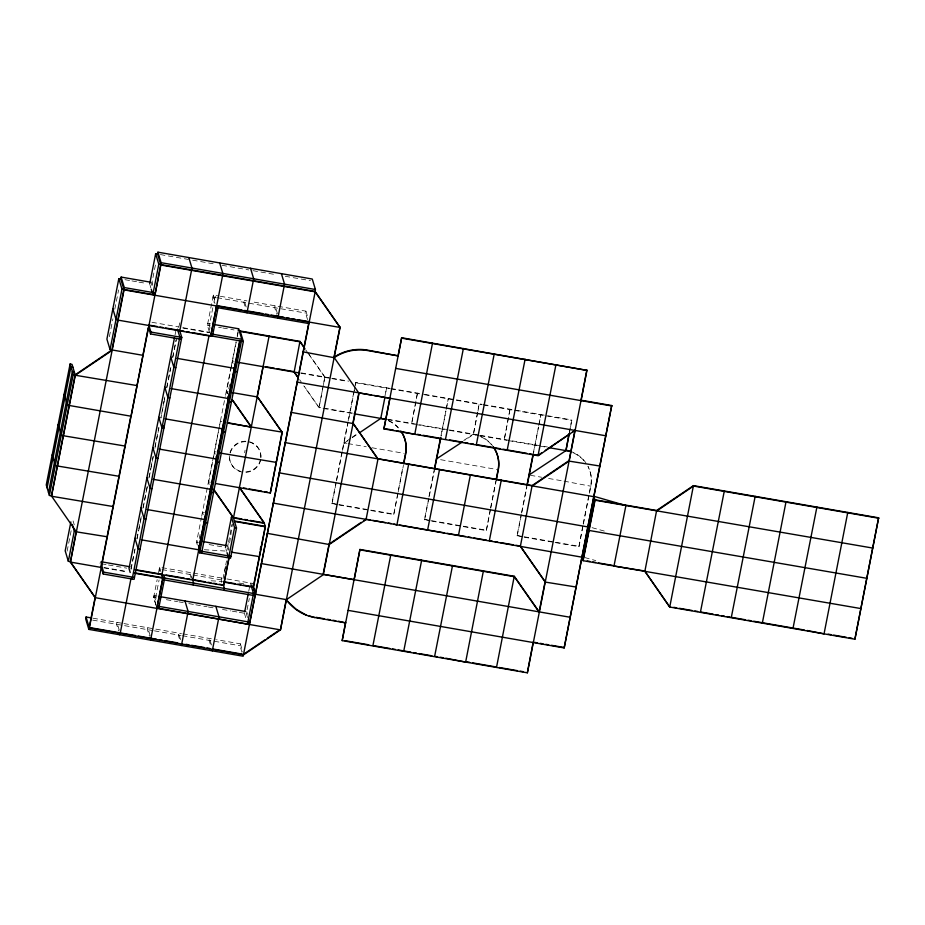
<?xml version="1.0" encoding="UTF-8"?>
<svg xmlns="http://www.w3.org/2000/svg" width="925" height="925" viewBox="0 0 925 925"><rect width="100%" height="100%" fill="white"/><g stroke="black" fill="none" stroke-linecap="round" stroke-linejoin="round"><path stroke-width="0.69" stroke-dasharray="4.62 3.47" d="M229.666 542.802L232.325 524.521M67.12 551.161L71.179 530.534M109.381 336.7L112.908 318.824M114.804 309.204L118.597 289.964M155.412 265.082L151.619 284.333L152.798 288.265M100.085 563.51L100.455 561.625M175.068 334.838L176.155 329.346M130.945 568.875L133.917 553.763M134.194 552.387L134.738 549.635M136.9 538.639L138.53 530.383M138.796 529.007L141.236 516.636M142.866 508.392L146.115 491.892M146.381 490.516L147.191 486.4M148.821 478.144L150.717 468.524M150.995 467.148L153.157 456.152M155.053 446.532L158.846 427.281M163.991 401.161L160.869 418.1L165.205 396.108M164.268 399.785L164.8 397.045M166.697 387.413L168.061 380.545M168.327 379.169L170.489 368.173M172.663 357.177L176.178 339.302M131.072 569.314L135.131 548.698M137.039 539.078L141.363 517.075M143.259 507.455L147.329 486.839M149.226 477.208L153.562 455.216M154.914 448.347L159.25 426.344M166.835 387.853L170.894 367.237M172.79 357.605L176.317 339.741M156.001 605.343L153.642 597.481L157.157 579.605M158.51 572.737L159.597 567.233L190.458 572.598L192.03 577.847M156.926 596.093L154.117 595.607L153.747 597.492L156.105 605.366M209.351 331.855L207.385 325.299L213.34 295.063L218.959 296.035M155.573 597.816L159.088 579.94M212.831 307.771L209.316 325.635L210.495 329.566M213.918 302.267L215.271 295.399L216.057 298.012M191.267 578.426L190.088 574.494L190.458 572.598M197.314 544.998L196.528 542.374L201.407 517.63M201.673 516.254L225.249 396.652M225.515 395.276L230.938 367.78M231.204 366.416L236.083 341.66M237.158 336.168L238.245 330.664M208.576 482.318L213.455 457.574M213.721 456.198L220.37 421.395L222.301 421.731M236.21 342.1L226.463 391.587L228.07 393.888M237.297 336.608L238.107 332.48M199.268 538.581L200.077 534.465M228.799 388.743L229.608 384.615M244.605 452.683L245.102 450.163M221.734 582.472L221.318 577.963L222.104 580.588M227.666 546.363L228.198 543.611M228.475 542.235L231.99 524.371M223.017 578.726L225.457 566.354M225.735 564.978L226.544 560.862M224.509 572.298L225.584 566.794M248.733 591.26L249.819 585.768M241.968 652.287L240.003 645.731L240.373 643.835L216.519 639.695M247.507 617.53L246.327 613.587L249.311 598.475M251.808 585.224L252.19 583.328M307.528 319.599L305.562 313.043L305.932 311.158L252.629 301.885M308.002 352.887L324.872 377.007L319.044 407.694L352.714 413.544M324.872 377.007L319.044 407.694L303.782 385.864M337.637 504.761L331.89 503.35L336.053 482.249M336.33 480.838L347.881 422.239M348.147 420.863L353.836 391.992M354.113 390.616L354.922 386.5M355.188 385.124L355.732 382.372L389.402 388.222M332.029 503.79L342.285 451.735M342.562 450.336L355.05 386.939M355.327 385.563L355.732 382.372M384.973 395.981L386.592 387.737L385.367 395.044M339.036 505.004L393.749 514.52L403.046 466.246M393.749 514.52L397.912 493.418M398.189 492.007L403.45 465.287M430.217 520.856L424.483 519.445L428.633 498.344M428.911 496.933L434.183 470.212M441.005 435.583L445.885 410.839M446.151 409.463L448.324 398.467L441.132 436.022M424.61 519.885L434.311 470.652M477.682 412.515L473.357 434.519L465.032 440.138M477.959 411.139L479.185 403.832L473.357 434.519A31.496 30.641 -16.7 0 1 476.017 435.097M431.628 521.099L486.33 530.615L490.366 509.074M490.643 507.663L495.904 480.942M486.33 530.615L490.493 509.513M490.77 508.103L496.031 481.382M522.81 536.951L517.063 535.54L521.226 514.439M521.503 513.028L526.764 486.307M533.32 453.053L538.466 426.934M538.732 425.558L540.905 414.562L533.447 453.493M517.191 535.98L526.903 486.747M569.326 432.299L571.766 419.927L514.254 409.925M569.465 432.738L570.274 428.61M570.54 427.246L571.766 419.927M555.069 542.559L578.923 546.71L582.947 525.169M583.224 523.758L590.705 485.787A31.496 30.641 -16.7 0 0 587.953 466.258M578.923 546.71L583.074 525.608M583.351 524.197L589.179 494.655M589.456 493.256L590.844 486.215A31.496 30.641 -16.7 0 0 588.092 466.697M178.756 327.369L180.375 320.247M347.511 440.89L343.95 443.295L350.945 438.045M352.124 437.248L358.067 433.235M352.263 437.675L358.195 433.663M463.714 440.497L473.218 434.079A31.496 30.641 -16.7 0 1 492.505 445.653M204.309 549.727L228.44 551.231M211.12 580.773L222.474 581.478M160.383 254.572L188.446 259.451M192.654 260.179L216.496 264.33M222.116 265.302L248.767 269.938M252.976 270.667L276.818 274.817M285.235 276.274L310.488 280.668M124.968 279.697L130.575 280.668M131.986 280.911L137.594 281.894M138.993 282.137L144.612 283.108M220.358 296.278L247.01 300.914M215.779 297.434L212.97 296.948L214.935 303.504M217.178 297.677L305.562 313.043M210.565 323.9L207.755 323.415L209.721 329.971M207.385 325.299L210.195 325.785M218.612 327.253L221.41 327.739M222.821 327.982L234.037 329.936M151.966 322.293L178.617 326.93M182.826 327.658L209.478 332.295M182.965 328.097L209.617 332.734M234.222 361.247L232.291 360.912L233.47 364.843M301.03 372.856L330.479 377.978M331.89 378.233L348.725 381.158M390.801 388.465L423.072 394.073M424.471 394.328L481.983 404.317M483.393 404.56L512.843 409.683M301.157 373.295L330.618 378.417M332.017 378.66L347.453 381.343M355.871 382.811L389.529 388.662M390.94 388.905L423.199 394.512M424.598 394.755L482.122 404.757M483.521 405L512.982 410.122M514.381 410.365L571.893 420.366M227.111 393.772L226.324 391.159L228.255 391.495M352.575 413.105L318.917 407.254L304.452 386.581M387.644 419.198L447.966 429.686M449.377 429.928L478.838 435.051M480.237 435.293L547.565 447.006M387.783 419.638L414.435 424.274M415.834 424.517L448.105 430.125M449.504 430.368L478.965 435.49M480.364 435.733L507.016 440.369M508.426 440.612L546.293 447.191M343.811 442.855L346.621 443.353M348.02 443.595L366.254 446.763M371.873 447.735L404.132 453.342M440.612 459.69L496.725 469.438M530.383 475.3L541.611 477.242M548.629 478.468L562.654 480.908M564.053 481.15L590.844 486.215M216.334 451.978L214.403 451.643L215.19 454.267M210.38 482.226L208.449 481.89L209.235 484.503M331.89 503.35L337.509 504.322M338.908 504.564L393.622 514.08M424.483 519.445L430.09 520.417M431.489 520.659L486.203 530.175M517.063 535.54L522.671 536.512M524.082 536.754L578.784 546.27M524.209 537.194L553.67 542.316M204.413 512.462L202.483 512.126L203.662 516.069M196.528 542.374L198.459 542.709M209.154 544.571L224.578 547.253M193.267 573.084L225.527 578.692M226.937 578.946L252.294 583.351M162.037 569.615L190.088 574.494M192.897 574.98L220.948 579.859M239.182 583.028L244.801 583.999M101.484 563.753L107.092 564.736M108.502 564.978L126.737 568.147M103.935 567.499L127.777 571.65M104.062 567.938L127.916 572.078M153.642 597.481L156.556 597.989M166.373 599.689L177.588 601.643M178.999 601.886L183.208 602.614M188.816 603.597L194.423 604.568M195.834 604.811L207.05 606.765M208.46 607.008L214.068 607.979M222.486 609.448L230.903 610.905M232.302 611.159L237.91 612.13M239.321 612.373L246.327 613.587M93.078 618.224L122.539 623.346M123.938 623.589L181.45 633.59M182.861 633.833L215.12 639.441M92.708 620.12L153.03 630.607M154.429 630.85L181.08 635.487M182.479 635.729L240.003 645.731M592.058 527.666L607.32 531.91M584.704 557.532L595.804 560.608M305.724 349.881L308.129 353.327M308.938 354.472L324.999 377.446M299.631 379.678L301.238 381.979M226.324 391.159L227.932 393.449M305.932 311.158L307.898 317.714M277.431 313.656L275.072 305.793L274.702 307.678L276.668 314.234M246.177 306.984L244.212 300.428L243.83 302.313L245.796 308.869M213.34 295.063L214.924 300.301M250.363 583.016L251.149 585.641M151.989 282.437L152.787 285.062M150.081 285.305L150.867 287.929M227.758 545.854L228.938 549.785M246.709 611.702L247.495 614.327M227.388 547.739L228.174 550.363M225.85 548.71L226.637 551.335M244.397 613.252L246.374 619.808M240.373 643.835L242.732 651.697M196.898 540.489L197.684 543.102M211.478 645.026L209.512 638.47L209.142 640.366L211.108 646.922M159.597 567.233L160.777 571.164M180.618 639.661L178.652 633.105L178.271 635.001L180.236 641.557M159.227 569.129L160.013 571.743M154.117 595.607L156.082 602.163M150.151 635.602L147.78 627.74L147.41 629.636L149.376 636.18M119.279 630.237L116.92 622.375L116.55 624.259L118.516 630.815M73.075 520.914L74.266 524.845M249.449 441.745A15.748 15.32 -16.7 0 1 260.769 457.933M260.572 459.251A15.748 15.32 -16.7 0 1 243.506 471.866M240.824 471.403A15.748 15.32 -16.7 0 1 229.712 453.886A15.748 15.32 -16.7 0 1 246.767 441.271M388.419 420.401A31.496 30.641 -16.7 0 1 398.189 427.5M388.546 420.84A31.496 30.641 -16.7 0 1 398.328 427.94M481.139 436.935A31.496 30.641 -16.7 0 1 493.43 447.168M569.788 451.134A31.496 30.641 -16.7 0 1 585.883 462.824M573.72 453.03A31.496 30.641 -16.7 0 1 586.011 463.263M249.577 442.173A15.748 15.32 -16.7 0 1 260.896 458.361M260.7 459.69A15.748 15.32 -16.7 0 1 242.292 472.132A15.748 15.32 -16.7 0 1 229.839 454.325M230.152 453.019A15.748 15.32 -16.7 0 1 246.894 441.711M417.453 393.102L411.625 423.789L417.453 393.102M510.045 409.197L504.217 439.884L510.045 409.197"/><path stroke-width="1.39" d="M259.509 555.197L259.913 552.387M260.318 549.577L260.734 546.756M113.047 506.518L51.453 496.228L75.295 375.249L72.023 364.334L70.092 363.999L46.25 484.966L49.395 495.453L51.326 495.788L76.359 531.84L107.092 536.766M47.106 487.81L70.936 366.832L72.867 367.167M48.505 492.493L72.347 371.515L74.277 371.85M49.395 495.453L73.237 374.486L70.092 363.999M150.59 282.194L121.129 277.072L124.274 287.559L111.983 349.939L75.168 374.822L51.453 496.228M70.878 521.954L65.189 550.826L68.334 561.313L70.265 561.648L95.298 597.689L280.472 629.879L340.065 327.45L315.032 291.398L158.799 264.238L155.654 253.751L157.585 254.086L160.858 265.012L89.343 627.936L243.645 654.761L280.472 629.879L286.299 599.203M95.298 597.689L70.404 562.088L124.043 289.883L120.759 278.968L118.828 278.633L106.907 339.117L110.063 349.604L142.843 355.304M120.759 278.968L121.129 277.072M68.334 561.313L74.301 531.066L72.335 524.51M110.063 349.604L121.973 289.12L118.828 278.633M74.301 531.066L76.232 531.401L70.404 562.088L101.264 567.453M149.688 283.998L155.654 253.751M91.679 617.981L86.06 617.01L85.69 618.894L88.835 629.393L243.148 656.218L243.518 654.322L264.897 639.88M157.585 254.086L157.955 252.19L312.268 279.026L315.413 289.513L315.171 291.838L340.065 327.45L124.043 289.883M152.845 294.485L158.799 264.238M88.835 629.393L95.171 597.249M101.403 565.637L130.656 417.163M148.266 327.808L131.061 416.227L69.34 405.497L67.282 404.722L64.126 394.235M154.903 295.248L161.1 262.688L157.955 252.19M188.816 257.555L191.961 268.053L179.797 330.861L181.774 337.417L134.09 579.374L103.23 574.009L103.6 572.113L101.241 564.25M181.392 339.313L150.532 333.948L150.902 332.052L148.809 325.057L157.227 326.525M174.524 337.59L129.014 568.54L130.194 572.482M119.695 634.758L120.077 632.862L89.205 627.497M120.204 633.301L131.038 578.31M132.159 579.038L179.843 337.082L177.484 329.219M161.933 574.679L209.073 335.486M150.555 640.123L162.985 578.183L161.806 574.24L135.154 569.615M162.858 577.743L156.787 607.968L249.611 624.514M112.873 308.869L116.018 319.356L118.076 320.131L210.669 336.226L222.578 275.743L222.821 273.418L219.676 262.92M158.718 608.303L164.673 578.056L163.887 575.431M212.461 336.122L218.416 305.886M238.245 330.664L238.615 328.78L214.773 324.629M198.621 549.369L204.587 519.122M204.853 517.746L210.276 490.25M210.542 488.874L239.806 340.412M192.793 580.044L239.933 340.851M193.233 584.982L193.602 583.085L192.423 579.154M181.427 645.488L188.122 611.46L184.977 600.972M214.068 489.926L233.354 517.491L236.499 527.99L230.533 558.226L199.673 552.861L241.772 339.267L238.615 328.78M246.987 312.8L247.357 310.916L244.547 310.43M201.604 553.196L243.321 341.487L240.176 331M225.457 547.403L231.423 517.156L241.76 518.96M215.594 483.544L270.297 493.06L282.218 432.565L257.185 396.524L263.151 366.277M224.012 582.16L253.473 587.283L265.394 526.799L264.215 522.856L239.309 487.255L264.342 523.296L233.482 517.931L269.106 336.029M228.602 557.891L234.568 527.655L231.423 517.156M223.526 584.982L228.672 558.862M229.076 557.914L223.653 585.409L135.281 570.054M212.287 650.853L212.657 648.957L242.119 654.079M224.093 590.347L224.474 588.45L223.295 584.519M277.847 318.165L284.553 284.148L281.397 273.65M244.674 611.888L248.189 594.012M257.185 396.524L282.09 432.125L270.297 493.06M298.162 377.828L294.138 372.081L299.966 341.394L239.644 330.907M253.334 586.843L259.301 556.596L231.377 552.156M259.567 555.231L265.255 526.36L234.395 520.995M247.553 623.751L253.508 593.503L251.149 585.641M252.976 585.953L255.335 593.815L254.953 595.712L162.372 579.617M249.472 624.086L309.077 321.646L297.85 319.692M253.08 585.976L255.566 594.278L286.426 599.643L323.253 574.76L359.016 393.298L333.983 357.258L339.938 327.011M323.392 572.945L329.08 544.085L361.155 522.417M267.36 533.355L329.208 544.513L366.034 519.642L377.955 459.147L352.922 423.107L358.877 392.859L371.503 395.056M384.835 397.796L380.765 418.424L359.386 432.865M345.58 622.305L342.192 640.609L527.366 672.81L586.959 370.37L401.658 337.741L398.143 355.616M354.113 580.125L359.941 549.45L514.254 576.275L539.148 611.876L545.114 581.64L520.208 546.028L545.241 582.079L575.974 587.005M342.192 640.609L359.941 549.45M572.54 432.021L574.911 430.414L538.223 455.736L383.91 428.911L401.658 337.741M403.878 462.026L405.543 453.585A31.496 30.641 -16.7 0 0 401.45 431.744M403.728 463.876L405.67 454.025A31.496 30.641 -16.7 0 0 400.849 431.073M434.461 468.802L440.462 438.334M434.588 469.241L440.867 437.398M496.182 479.532L498.124 469.692A31.496 30.641 -16.7 0 0 493.303 446.729M496.309 479.971L498.251 470.12A31.496 30.641 -16.7 0 0 493.43 447.168M527.042 484.897L533.043 454.429M527.181 485.336L533.182 454.869M496.505 667.445L514.254 576.275M520.347 546.467L532.129 485.544L377.828 458.719L352.922 423.107M569.916 451.573A31.496 30.641 -16.7 0 0 565.938 450.614L569.06 433.675M528.984 475.057L565.938 450.614L569.187 434.114M533.193 642.123L527.366 672.81M599.816 466.027L569.083 461.101L574.911 430.414M581.004 400.618L586.832 369.931M348.158 610.373L564.181 647.928L587.629 527.886M580.877 400.178L611.737 405.543L587.895 526.51L589.075 530.453L866.702 578.298M564.181 647.928L611.737 405.543M582.981 560.261L594.902 499.766L656.623 510.496L693.449 485.625L878.623 517.815L854.908 639.221L669.735 607.031L644.702 570.991L613.98 566.054L625.901 505.57L593.85 496.274L595.029 500.205L583.12 560.689L860.736 608.546M644.841 571.419L656.623 510.496M762.327 623.126L786.03 501.72M878.623 517.815L854.908 639.221M112.122 350.378L75.295 375.249L136.888 385.552M462.662 441.734L436.403 458.962M363.525 520.81L366.034 519.642M267.279 638.273L280.344 629.451M529.678 453.828L538.096 455.297L541.657 452.892M545.218 450.487L570.158 433.628M532.129 485.544L568.956 460.662M532.257 485.983L569.083 461.101M656.762 510.935L693.577 486.053L878.75 518.243M333.983 357.258C343.637 350.714 355.824 348.078 367.306 350.089L398.305 355.894L367.445 350.529C355.952 348.517 343.765 351.153 334.11 357.686L303.123 351.882M195.51 579.79L192.666 579.605L205.292 581.802M161.1 262.688L315.413 289.513M160.858 265.012L315.171 291.838L243.518 654.322M124.274 287.559L155.146 292.924M121.973 289.12L154.764 294.821M217.895 305.793L241.737 309.933M248.756 311.158L262.781 313.598M265.591 314.084L268.4 314.569M271.198 315.055L283.825 317.252M286.634 317.738L289.433 318.235M292.242 318.72L295.052 319.206M401.797 338.18L586.959 370.37M216.115 307.435L308.707 323.53M239.783 331.347L300.105 341.834L304.926 348.725M210.9 333.902L241.772 339.267M160.037 327.011L162.835 327.496M165.644 327.982L179.67 330.422M181.069 330.664L183.878 331.162M186.688 331.647L189.486 332.133M192.296 332.618L243.321 341.487M395.831 368.416L611.864 405.983M150.902 332.052L181.774 337.417M265.949 366.762L274.367 368.231M277.176 368.717L294.011 371.642L298.023 377.388M238.026 362.322L299.758 373.053M176.999 358.345L234.511 368.347M237.367 371.734L235.436 371.399L234.256 367.468M374.313 395.542L388.338 397.981M175.808 367.664L173.877 367.329L170.732 356.842M232.071 392.57L257.323 396.952M354.113 413.787L386.373 419.395M549.103 447.688L565.938 450.614M171.044 388.581L228.556 398.583M73.237 374.486L75.168 374.822M231.4 401.982L229.469 401.647L227.897 396.397M385.182 428.714L393.599 430.183M396.409 430.668L414.77 434.276L432.518 343.106M417.453 434.322L420.251 434.808M423.06 435.293L441.294 438.473M449.712 439.93L462.338 442.127M465.148 442.613L467.946 443.098M470.756 443.595L473.565 444.081M500.217 448.717L476.363 444.567L494.251 353.836M503.027 449.203L505.825 449.689M526.868 453.342L507.224 449.932L525.111 359.201M353.049 423.546L291.202 412.377M169.853 397.912L167.922 397.577L164.777 387.078M227.377 422.621L251.357 427.2L232.083 399.635M227.515 423.06L282.09 432.125M165.078 418.828L222.601 428.83M225.446 432.218L223.515 431.882L222.335 427.951M593.989 496.713L285.235 442.624M595.029 500.205L872.657 548.051M220.15 453.053L276.136 462.373M159.123 449.076L216.635 459.078M219.479 462.465L217.548 462.13L215.976 456.892M588.023 526.949L279.281 472.86M157.932 458.395L156.001 458.06L152.856 447.573M243.518 487.984L246.327 488.469M249.126 488.955L261.752 491.152M264.562 491.637L267.36 492.135M153.157 479.312L210.68 489.313M213.525 492.713L211.594 492.377L210.414 488.446M367.306 519.445L370.116 519.931M372.914 520.417L385.54 522.613M388.35 523.099L391.148 523.596M393.958 524.082L396.894 525.007L408.688 464.084M399.565 525.053L444.462 532.858M447.261 533.343L465.506 536.512M468.304 537.009L471.114 537.494M473.924 537.98L486.538 540.177M492.158 541.148L489.348 540.663L501.269 480.179M494.956 541.634L497.766 542.131M500.575 542.617L513.202 544.813M516 545.299L518.809 545.785M582.068 557.197L273.314 503.108M587.19 560.989L590 561.475M592.798 561.961L595.607 562.446M598.417 562.943L612.442 565.372M151.966 488.643L150.035 488.308L146.89 477.809M244.57 519.445L247.38 519.931M250.178 520.417L264.215 522.856M234.534 521.434L265.394 526.799M147.202 509.559L204.714 519.561M207.558 522.96L205.639 522.625L204.46 518.682M234.568 527.655L236.499 527.99M360.079 549.878L514.381 576.714L539.287 612.315M673.816 607.332L676.626 607.817M679.424 608.303L692.05 610.5M694.86 610.986L697.67 611.471M713.094 614.154L700.468 611.957L724.31 490.99M715.904 614.639L718.702 615.125M721.512 615.622L724.321 616.108M727.119 616.593L729.929 617.079M745.365 619.762L731.328 617.322L755.17 496.355M748.163 620.247L750.973 620.744M753.782 621.23L762.188 622.687M763.599 622.93L804.276 630.006M807.086 630.492L824.048 633.856L847.763 512.45M828.129 634.157L830.928 634.643M833.737 635.128L846.363 637.325M849.173 637.811L851.971 638.296M146.011 518.879L144.08 518.543L140.935 508.056M202.506 541.46L226.359 545.6M141.236 539.807L198.759 549.808M230.903 556.341L200.043 550.976L198.47 545.727M323.126 574.321L353.986 579.686M140.045 549.126L138.126 548.791L134.969 538.304M223.885 581.721L235.1 583.675M237.91 584.161L240.72 584.646M243.518 585.143L251.935 586.6M101.854 561.868L129.916 566.748M166.014 574.98L184.248 578.148M187.058 578.634L189.856 579.119M208.102 582.288L210.9 582.785M213.71 583.27L216.508 583.756M219.317 584.242L222.127 584.727M134.796 572.864L255.439 593.838M534.592 642.366L537.402 642.852M540.212 643.349L543.01 643.835M545.819 644.32L548.629 644.806M551.427 645.292L564.053 647.488M134.923 573.303L162.985 578.183M103.6 572.113L134.46 577.477M316.096 617.333L324.513 618.802M327.323 619.288L330.121 619.773M332.931 620.27L335.74 620.756M338.538 621.242L345.684 622.895L314.824 617.53C303.504 615.587 293.005 609.089 286.426 599.643M161.135 596.822L245.298 611.46M157.262 606.095L249.854 622.19M344.863 640.667L368.717 644.806M389.76 648.471L372.925 645.546L390.801 554.815M392.558 648.957L395.368 649.442M398.178 649.928L410.804 652.125M413.602 652.611L416.412 653.108M419.222 653.593L431.848 655.79M437.456 656.762L434.646 656.276L452.533 565.545M440.254 657.247L443.063 657.733M445.873 658.218L465.645 662.08L483.393 570.91M466.917 661.884L469.715 662.369M472.525 662.855L496.367 667.006M499.176 667.492L517.41 670.66M520.22 671.145L523.03 671.643M121.476 633.105L135.501 635.544M138.311 636.03L156.545 639.21M159.354 639.695L162.153 640.181M164.962 640.667L177.588 642.863M186.006 644.32L188.804 644.817M191.614 645.303L204.24 647.5M207.05 647.986L209.848 648.471M310.927 616.247L309.204 616.177M288.137 601.921L296.254 609.332L306.476 615.229M644.702 570.991L669.735 607.031L693.449 485.625M299.966 341.394L303.99 347.141M232.753 400.34L251.23 426.76M213.398 489.221L233.482 517.931M816.891 507.085L793.06 628.052M605.771 435.779L297.156 382.129M555.971 364.566L538.096 455.297M581.929 556.757L583.12 560.689M570.02 617.241L261.393 563.591M463.39 348.471L445.503 439.202M470.409 474.814L458.488 535.298M439.548 469.449L427.627 529.933M389.876 398.663L383.91 428.911M380.637 417.984L380.765 418.424A31.496 30.641 -16.7 0 1 384.742 419.383M421.661 560.18L403.786 650.911M250.536 268.285L253.681 278.783L247.357 310.916M314.824 617.53L311.991 616.94M216.623 305.99L210.669 336.226M151.272 289.236L152.452 293.167M227.03 552.653L228.209 556.584M148.567 327.392L150.532 333.948M163.101 425.523L163.887 428.148L161.956 427.812L158.811 417.325M198.493 548.93L199.673 552.861M215.837 606.337L218.994 616.825L212.657 648.957M124.968 446.035L63.374 435.744L61.316 434.97L58.171 424.483M161.563 573.789L162.742 577.72M119.013 476.283L57.419 465.992L55.361 465.217L52.205 454.73M100.871 566.135L103.23 574.009M86.06 617.01L89.343 627.936M565.811 450.174A31.496 30.641 -16.7 0 1 569.788 451.134"/></g></svg>
